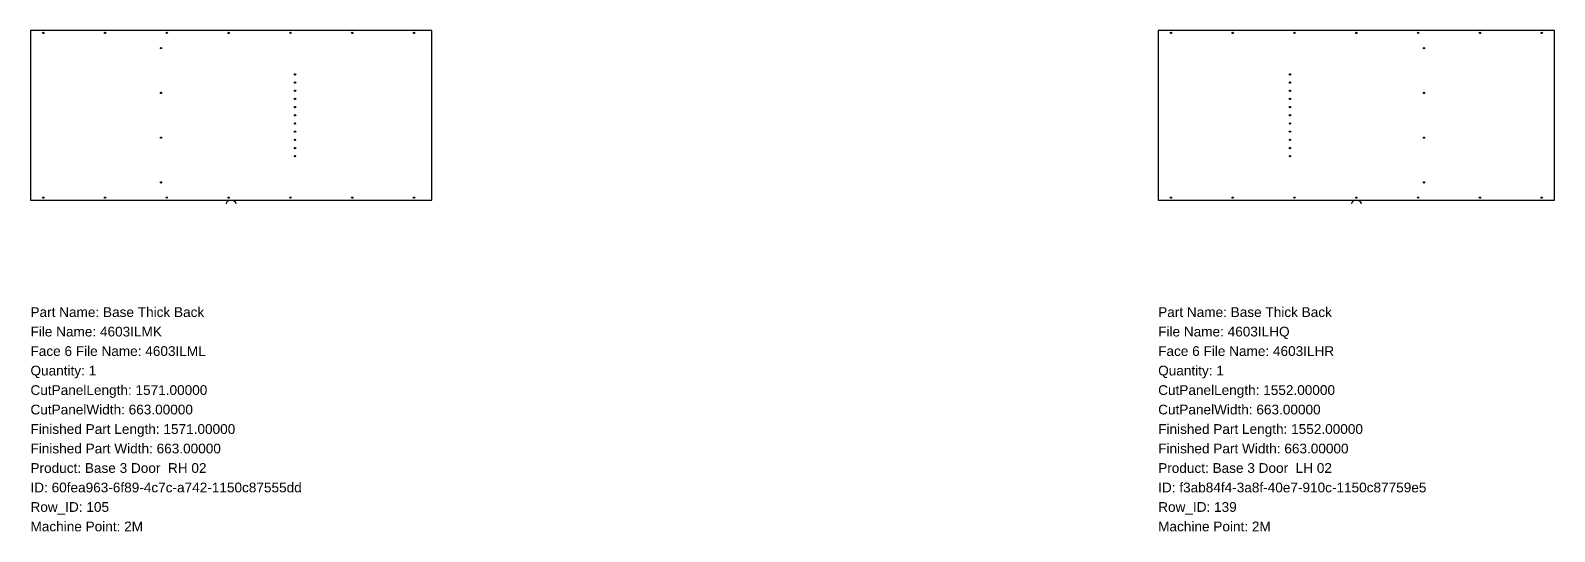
# Model space of a CAD drawing. Header units: inches. Extents: x 0 to 88487, y -1296 to 663.
# Drawn here: x 24322 to 30290, y -1296 to 663 of the extents above; entities that cross this region are included whole.
import ezdxf

# ---------------------------------------------------------------- set-up
doc = ezdxf.new("R2010")
doc.units = ezdxf.units.IN
doc.header["$MEASUREMENT"] = 0
for name, color, linetype in [('BORDER_Z19P0RT1001', 7, 'Continuous'), ('NESTTEXT', 1, 'Continuous'), ('VBORE_Z11P0', 3, 'Continuous'), ('VBORE_Z19P0', 1, 'Continuous')]:
    doc.layers.add(name, color=color, linetype=linetype)
doc.styles.get("Standard").update_dxf_attribs({"font": 'arial.ttf'})

msp = doc.modelspace()

# ---------------------------------------------------------------- linework, layer by layer
at = {"layer": 'BORDER_Z19P0RT1001', "color": 2}
for points in [[(25089.125, -15, -0.41421356), (25104.125, 0), (25892.8, 0), (25892.8, 663), (24321.8, 663), (24321.8, 0), (25110.475, 0, -0.41421356), (25125.475, -15)], [(29495.425, -15, -0.41421356), (29510.425, 0), (30289.6, 0), (30289.6, 663), (28737.6, 663), (28737.6, 0), (29516.775, 0, -0.41421356), (29531.775, -15)]]:
    msp.add_lwpolyline(points, format="xyb", dxfattribs=at)
at = {"layer": 'VBORE_Z11P0', "color": 3}
for centre in [(25358.05, 491.5), (25358.05, 491.5), (29253.35, 491.5), (29253.35, 491.5), (25358.05, 459.5), (25358.05, 459.5), (25358.05, 427.5), (25358.05, 427.5), (29253.35, 459.5), (29253.35, 459.5), (29253.35, 427.5), (29253.35, 427.5), (25358.05, 395.5), (25358.05, 395.5), (25358.05, 363.5), (25358.05, 363.5), (29253.35, 395.5), (29253.35, 395.5), (29253.35, 363.5), (29253.35, 363.5), (25358.05, 331.5), (25358.05, 331.5), (25358.05, 299.5), (25358.05, 299.5), (29253.35, 331.5), (29253.35, 331.5), (29253.35, 299.5), (29253.35, 299.5), (25358.05, 267.5), (25358.05, 267.5), (29253.35, 267.5), (29253.35, 267.5), (25358.05, 235.5), (25358.05, 235.5), (25358.05, 203.5), (25358.05, 203.5), (29253.35, 235.5), (29253.35, 235.5), (29253.35, 203.5), (29253.35, 203.5), (25358.05, 171.5), (25358.05, 171.5), (29253.35, 171.5), (29253.35, 171.5)]:
    msp.add_circle(centre, 2.505, dxfattribs=at)
at = {"layer": 'VBORE_Z19P0', "color": 3}
for centre in [(24371.8, 653.5), (24613.8, 653.5), (24855.8, 653.5), (25097.8, 653.5), (25339.8, 653.5), (25581.8, 653.5), (25823.8, 653.5), (28787.6, 653.5), (29029.6, 653.5), (29271.6, 653.5), (29513.6, 653.5), (29755.6, 653.5), (29997.6, 653.5), (30239.6, 653.5), (24832.8, 594), (29778.6, 594), (24832.8, 419), (29778.6, 419), (24832.8, 244), (29778.6, 244), (24832.8, 69), (29778.6, 69), (24371.8, 9.5), (24613.8, 9.5), (24855.8, 9.5), (25097.8, 9.5), (25339.8, 9.5), (25581.8, 9.5), (25823.8, 9.5), (28787.6, 9.5), (29029.6, 9.5), (29271.6, 9.5), (29513.6, 9.5), (29755.6, 9.5), (29997.6, 9.5), (30239.6, 9.5)]:
    msp.add_circle(centre, 2.5, dxfattribs=at)

# ---------------------------------------------------------------- texts
at = {"layer": 'NESTTEXT', "color": 1}
for s, p in [('Part Name: Base Thick Back', (24321.8, -457.2)), ('Part Name: Base Thick Back', (28737.6, -457.2)), ('File Name: 4603ILMK', (24321.8, -533.4)), ('File Name: 4603ILHQ', (28737.6, -533.4)), ('Face 6 File Name: 4603ILML', (24321.8, -609.6)), ('Face 6 File Name: 4603ILHR', (28737.6, -609.6)), ('Quantity: 1', (24321.8, -685.8)), ('Quantity: 1', (28737.6, -685.8)), ('CutPanelLength: 1571.00000', (24321.8, -762)), ('CutPanelLength: 1552.00000', (28737.6, -762)), ('CutPanelWidth: 663.00000', (24321.8, -838.2)), ('CutPanelWidth: 663.00000', (28737.6, -838.2)), ('Finished Part Length: 1571.00000', (24321.8, -914.4)), ('Finished Part Length: 1552.00000', (28737.6, -914.4)), ('Finished Part Width: 663.00000', (24321.8, -990.6)), ('Finished Part Width: 663.00000', (28737.6, -990.6)), ('Product: Base 3 Door  RH 02', (24321.8, -1066.8)), ('Product: Base 3 Door  LH 02', (28737.6, -1066.8)), ('ID: 60fea963-6f89-4c7c-a742-1150c87555dd', (24321.8, -1143)), ('ID: f3ab84f4-3a8f-40e7-910c-1150c87759e5', (28737.6, -1143)), ('Row_ID: 105', (24321.8, -1219.2)), ('Row_ID: 139', (28737.6, -1219.2)), ('Machine Point: 2M', (24321.8, -1295.4)), ('Machine Point: 2M', (28737.6, -1295.4))]:
    msp.add_text(s, height=38.1, dxfattribs=at).set_placement(p)

doc.saveas('drawing.dxf')
